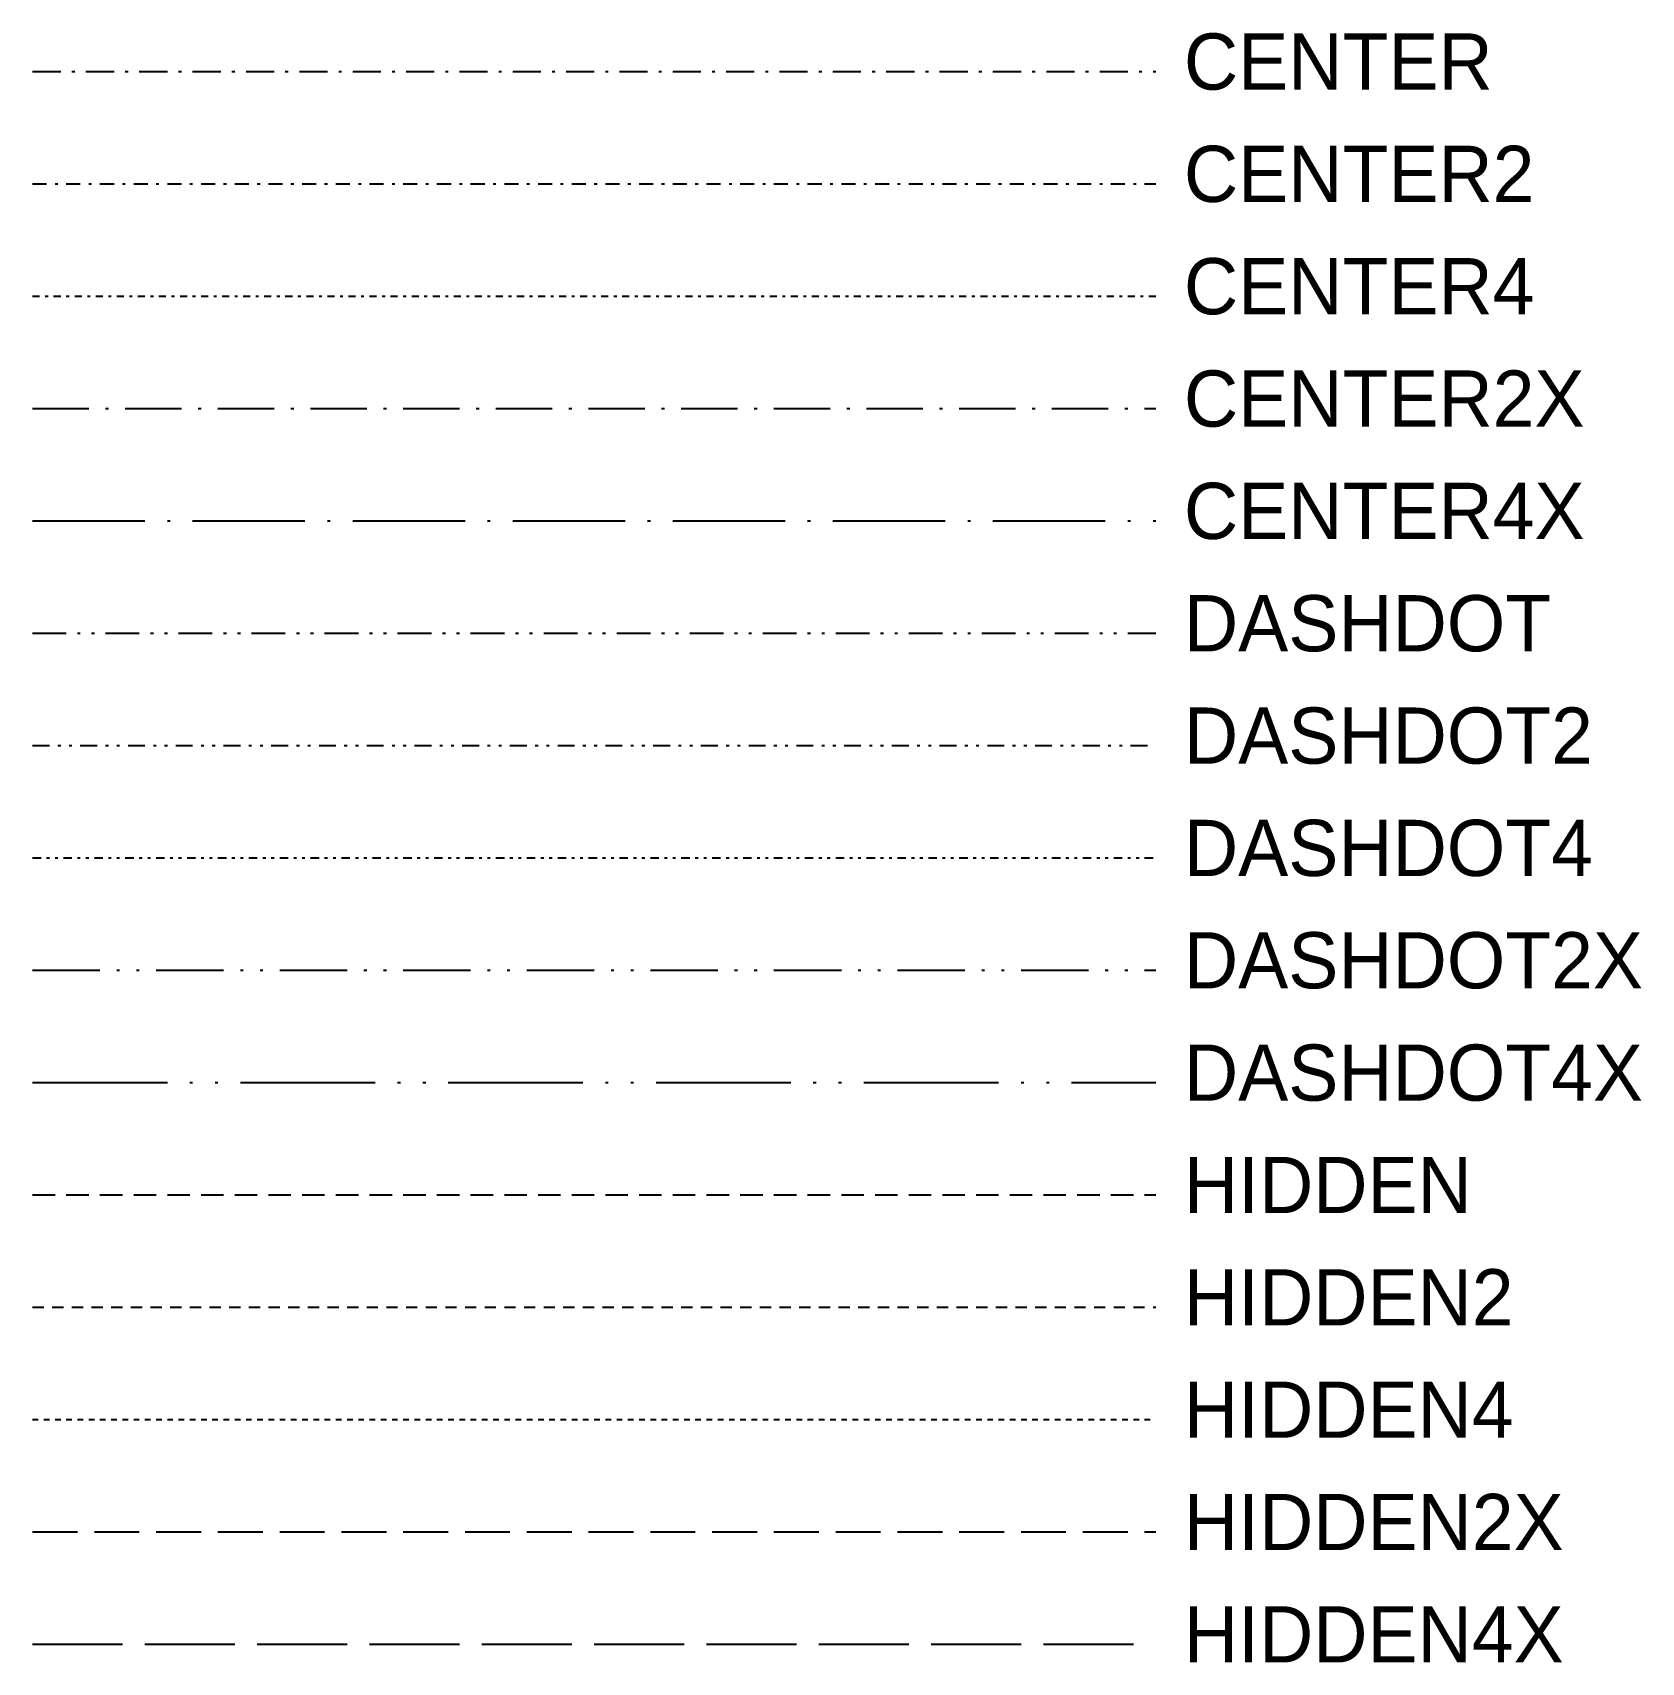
# Model space of a CAD drawing. Header units: millimetres. Extents: x 0 to 286, y -283 to 7.
import ezdxf

# ---------------------------------------------------------------- set-up
doc = ezdxf.new("R2010")
doc.units = ezdxf.units.MM
for name, pattern in [('CENTER', [20.5, 5, -2, 0.5, -2, 11]), ('CENTER2', [11.5, 2.5, -1.5, 0.5, -1.5, 5.5]), ('CENTER4', [6.5, 1.25, -1, 0.5, -1, 2.75]), ('CENTERX2', [38.5, 10, -3, 0.5, -3, 22]), ('CENTERX4', [72.5, 20, -4, 0.5, -4, 44]), ('DASHDOT', [23, 6, -2, 0.5, -2, 0.5, -2, 10]), ('DASHDOT2', [13.5, 3, -1.5, 0.5, -1.5, 0.5, -1.5, 5]), ('DASHDOT4', [8, 1.5, -1, 0.5, -1, 0.5, -1, 2.5]), ('DASHDOTX2', [42, 12, -3, 0.5, -3, 0.5, -3, 20]), ('DASHDOTX4', [77, 24, -4, 0.5, -4, 0.5, -4, 40]), ('HIDDEN', [6, 4, -2]), ('HIDDEN2', [3.5, 2, -1.5]), ('HIDDEN4', [2, 1, -1]), ('HIDDENX2', [11, 8, -3]), ('HIDDENX4', [20, 16, -4])]:
    doc.linetypes.add(name, pattern=pattern)
doc.styles.add('t', font='es_win.shx', dxfattribs={"bigfont": 'my_b_f.shx'})

msp = doc.modelspace()

# ---------------------------------------------------------------- linework, layer by layer
at = {"linetype": 'CENTER'}
msp.add_line((0, 0), (200, 0), dxfattribs=at)
at = {"linetype": 'CENTER2'}
msp.add_line((0, -20), (200, -20), dxfattribs=at)
at = {"linetype": 'CENTER4'}
msp.add_line((0, -40), (200, -40), dxfattribs=at)
at = {"linetype": 'CENTERX2'}
msp.add_line((0, -60), (200, -60), dxfattribs=at)
at = {"linetype": 'CENTERX4'}
msp.add_line((0, -80), (200, -80), dxfattribs=at)
at = {"linetype": 'DASHDOT'}
msp.add_line((0, -100), (200, -100), dxfattribs=at)
at = {"linetype": 'DASHDOT2'}
msp.add_line((0, -120), (200, -120), dxfattribs=at)
at = {"linetype": 'DASHDOT4'}
msp.add_line((0, -140), (200, -140), dxfattribs=at)
at = {"linetype": 'DASHDOTX2'}
msp.add_line((0, -160), (200, -160), dxfattribs=at)
at = {"linetype": 'DASHDOTX4'}
msp.add_line((0, -180), (200, -180), dxfattribs=at)
at = {"linetype": 'HIDDEN'}
msp.add_line((0, -200), (200, -200), dxfattribs=at)
at = {"linetype": 'HIDDEN2'}
msp.add_line((0, -220), (200, -220), dxfattribs=at)
at = {"linetype": 'HIDDEN4'}
msp.add_line((0, -240), (200, -240), dxfattribs=at)
at = {"linetype": 'HIDDENX2'}
msp.add_line((0, -260), (200, -260), dxfattribs=at)
at = {"linetype": 'HIDDENX4'}
msp.add_line((0, -280), (200, -280), dxfattribs=at)

# ---------------------------------------------------------------- texts
at = {"style": 't'}
for s, p in [('CENTER', (205, -3.25)), ('CENTER2', (205, -23.25)), ('CENTER4', (205, -43.25)), ('CENTER2X', (205, -63.25)), ('CENTER4X', (205, -83.25)), ('DASHDOT', (205, -103.25)), ('DASHDOT2', (205, -123.25)), ('DASHDOT4', (205, -143.25)), ('DASHDOT2X', (205, -163.25)), ('DASHDOT4X', (205, -183.25)), ('HIDDEN', (205, -203.25)), ('HIDDEN2', (205, -223.25)), ('HIDDEN4', (205, -243.25)), ('HIDDEN2X', (205, -263.25)), ('HIDDEN4X', (205, -283.25))]:
    msp.add_text(s, height=10, dxfattribs=at).set_placement(p)

doc.saveas('drawing.dxf')
